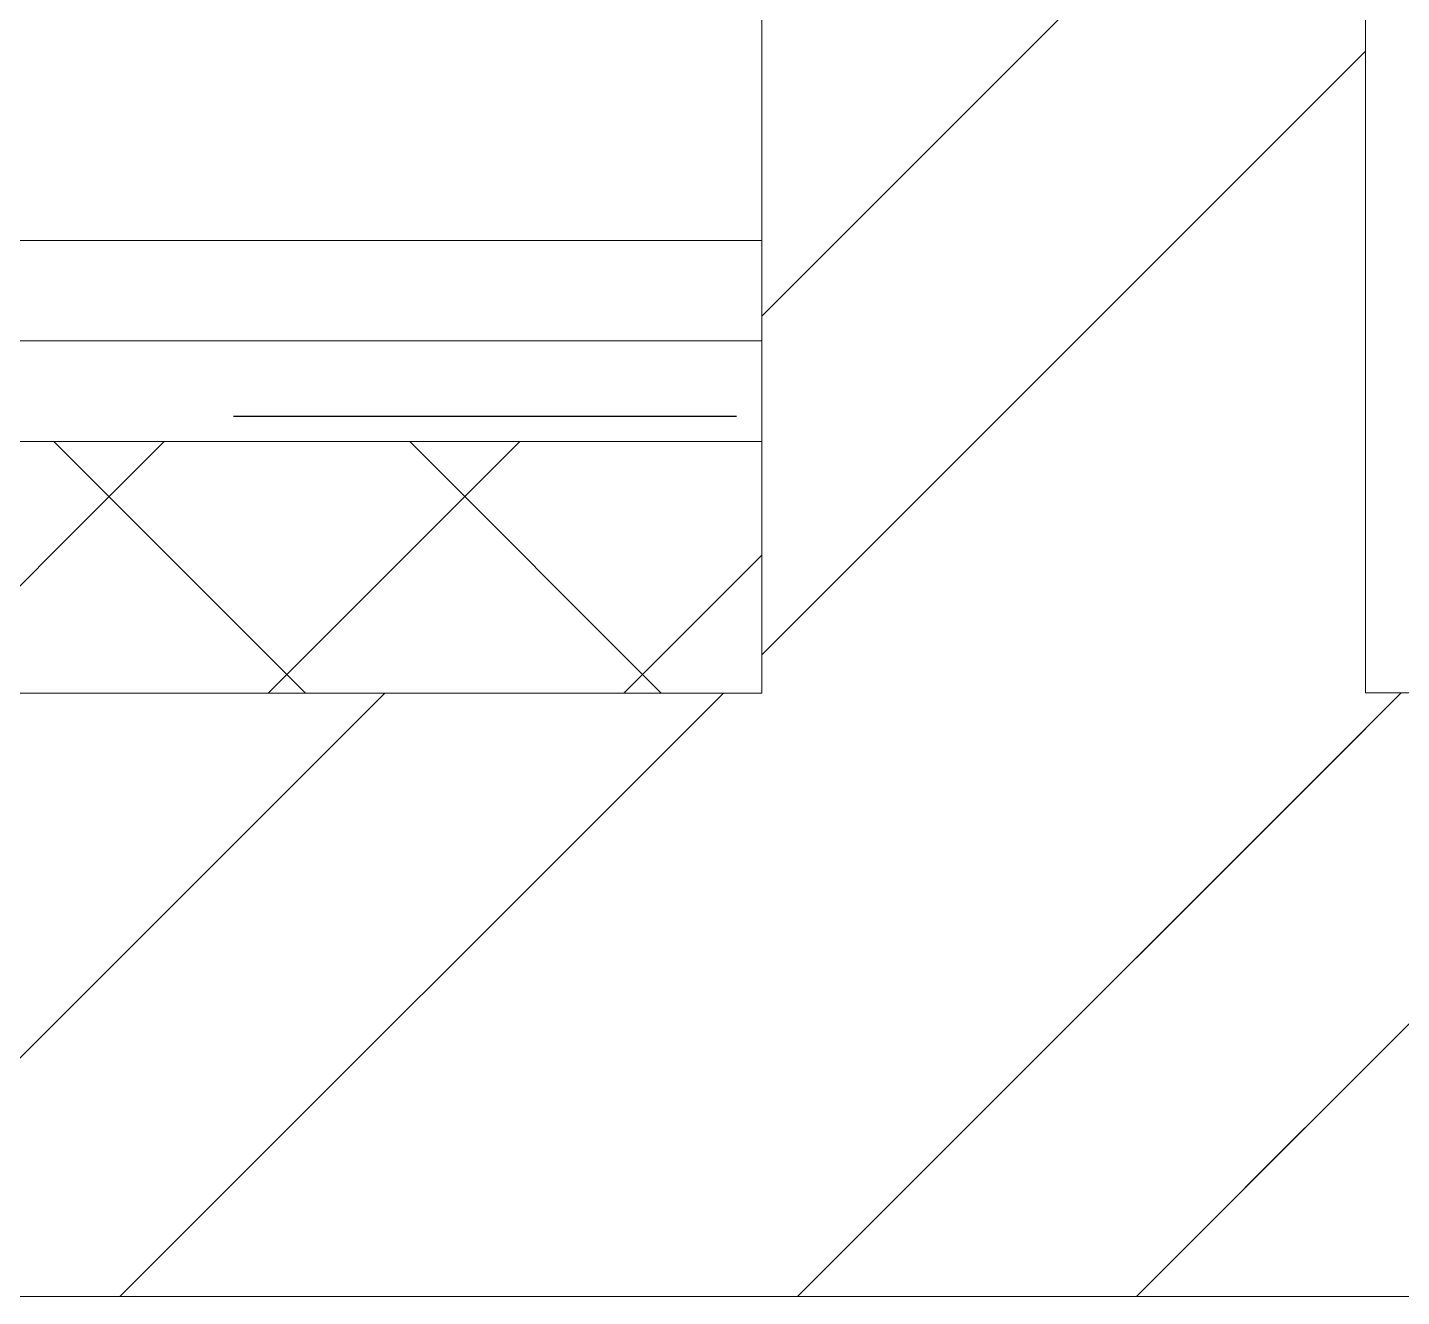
# Model space of a CAD drawing. Header units: inches. Extents: x -21163 to 11874, y -14995 to 6550.
# Drawn here: x -5791.5 to -5518.4, y -2439 to -2186.7 of the extents above; entities that cross this region are included whole.
import ezdxf

# ---------------------------------------------------------------- set-up
doc = ezdxf.new("R2010")
doc.units = ezdxf.units.IN
doc.header["$MEASUREMENT"] = 0
doc.linetypes.add('CONTI', pattern=[0])
doc.linetypes.add('GOST2.303 5', pattern=[24, 20, -1.5, 1, -1.5])
doc.layers.add('axis_dim', color=8, linetype='CONTI')
doc.layers.add('furniture', color=8, linetype='Continuous', lineweight=0)
doc.layers.add('Wall2', color=8, linetype='Continuous', lineweight=5)

msp = doc.modelspace()

# ---------------------------------------------------------------- linework, layer by layer
at = {"layer": 'axis_dim', "linetype": 'GOST2.303 5', "lineweight": 25, "ltscale": 100}
msp.add_lwpolyline([(-3500.58, -2264), (-9250.59, -2264)], dxfattribs=at)
at = {"layer": 'furniture', "ltscale": 100}
for points in [[(-7765.57, -2229.01), (-5645.57, -2229.01)], [(-5645.57, -2229.01), (-5645.57, -2249.01)], [(-5645.57, -2249.01), (-7785.57, -2249.01)], [(-7785.57, -2249.01), (-5645.57, -2249.01)], [(-5645.57, -2249.01), (-5645.57, -2269.01)], [(-5645.57, -2269.01), (-7805.57, -2269.01)], [(-5645.57, -2269.01), (-7805.57, -2269.01)], [(-5814.39, -2319.01), (-5764.39, -2269.01)], [(-5736.26, -2319.01), (-5786.26, -2269.01)], [(-5743.68, -2319.01), (-5693.68, -2269.01)], [(-5665.55, -2319.01), (-5715.55, -2269.01)], [(-5645.57, -2319.01), (-5645.57, -2269.01)], [(-5672.97, -2319.01), (-5645.57, -2291.61)], [(-7855.57, -2319.01), (-5645.57, -2319.01)]]:
    msp.add_lwpolyline(points, dxfattribs=at)
at = {"layer": 'Wall2', "ltscale": 100}
for points in [[(-5645.57, -2319.01), (-5645.57, -1988.85)], [(-5525.57, -1988.85), (-5525.57, -2319)], [(-5645.57, -2244.05), (-5525.57, -2124.05)], [(-5645.57, -2311.4), (-5525.57, -2191.4)], [(-7855.57, -2319.01), (-5645.57, -2319.01)], [(-5840.51, -2439), (-5720.52, -2319.01)], [(-5773.16, -2439), (-5653.17, -2319.01)], [(-5645.57, -2319.01), (-5645.57, -2319)], [(-5638.46, -2439), (-5518.46, -2319)], [(-5571.1, -2439), (-5451.1, -2319)], [(-5525.57, -2319), (-4925.59, -2319)], [(-5616.8, -2417.34), (-5525.57, -2326.11)], [(-5549.45, -2417.34), (-5525.57, -2393.46)], [(-4925.59, -2439), (-7975.59, -2439)]]:
    msp.add_lwpolyline(points, dxfattribs=at)

doc.saveas('drawing.dxf')
